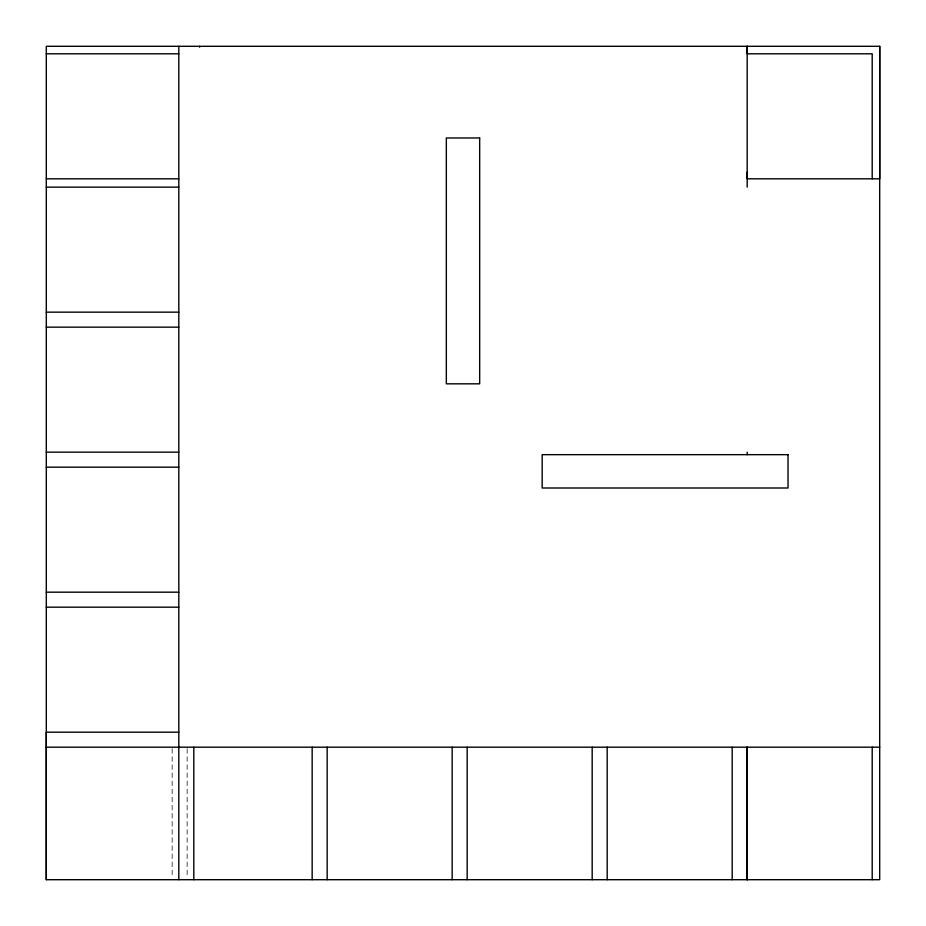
<?xml version="1.0" encoding="UTF-8"?>
<svg xmlns="http://www.w3.org/2000/svg" width="926" height="926" viewBox="0 0 926 926"><rect width="100%" height="100%" fill="white"/><g stroke="black" fill="none" stroke-linecap="round" stroke-linejoin="round"><path stroke-width="0.69" stroke-dasharray="4.63 3.47" d="M187.145 748.625L187.145 876.818M172.143 748.625L172.143 876.818"/><path stroke-width="1.39" d="M46.3 879.7L46.3 46.3L879.7 46.3L879.7 879.7L46.3 879.7L46.3 732.188L178.811 732.188L178.811 46.3M178.811 732.188L178.811 879.7M747.189 187.145L747.189 46.3L747.189 53.801L872.199 53.801L872.199 178.811M879.7 46.3L879.7 178.811L747.189 178.811L747.189 172.143M46.3 53.801L178.811 53.801M46.3 178.811L178.811 178.811M46.3 187.145L178.811 187.145M46.3 312.155L178.811 312.155M46.3 327.156L178.811 327.156M46.3 452.166L178.811 452.166M46.3 467.167L178.811 467.167M46.3 592.177L178.811 592.177M46.3 607.178L178.811 607.178M46.3 747.189L879.7 747.189M872.199 747.189L872.199 879.7M747.189 452.166L747.189 454.666M732.188 747.189L732.188 879.7M607.178 747.189L607.178 879.7M592.177 747.189L592.177 879.7M467.167 747.189L467.167 879.7M452.166 747.189L452.166 879.7M327.156 747.189L327.156 879.7M312.155 747.189L312.155 879.7M199.646 46.3L199.646 47.203M193.812 747.189L193.812 879.7M747.189 747.189L747.189 879.7L747.189 747.189M479.668 137.974L446.332 137.974L446.332 383.827L479.668 383.827L479.668 137.974M788.026 454.666L542.173 454.666L542.173 488.002L788.026 488.002L788.026 454.666"/></g></svg>
